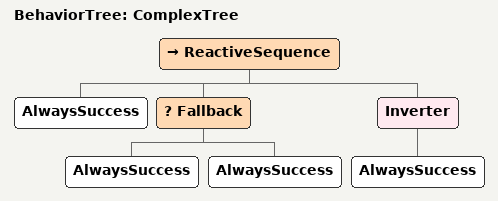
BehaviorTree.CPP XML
<?xml version="1.0" encoding="UTF-8"?>
<root main_tree_to_execute="ComplexTree">
    <BehaviorTree ID="ComplexTree">
        <ReactiveSequence>
            <AlwaysSuccess/>
            <Fallback>
                <AlwaysSuccess/>
                <AlwaysSuccess/>
            </Fallback>
            <Inverter>
                <AlwaysSuccess/>
            </Inverter>
        </ReactiveSequence>
    </BehaviorTree>
</root>
